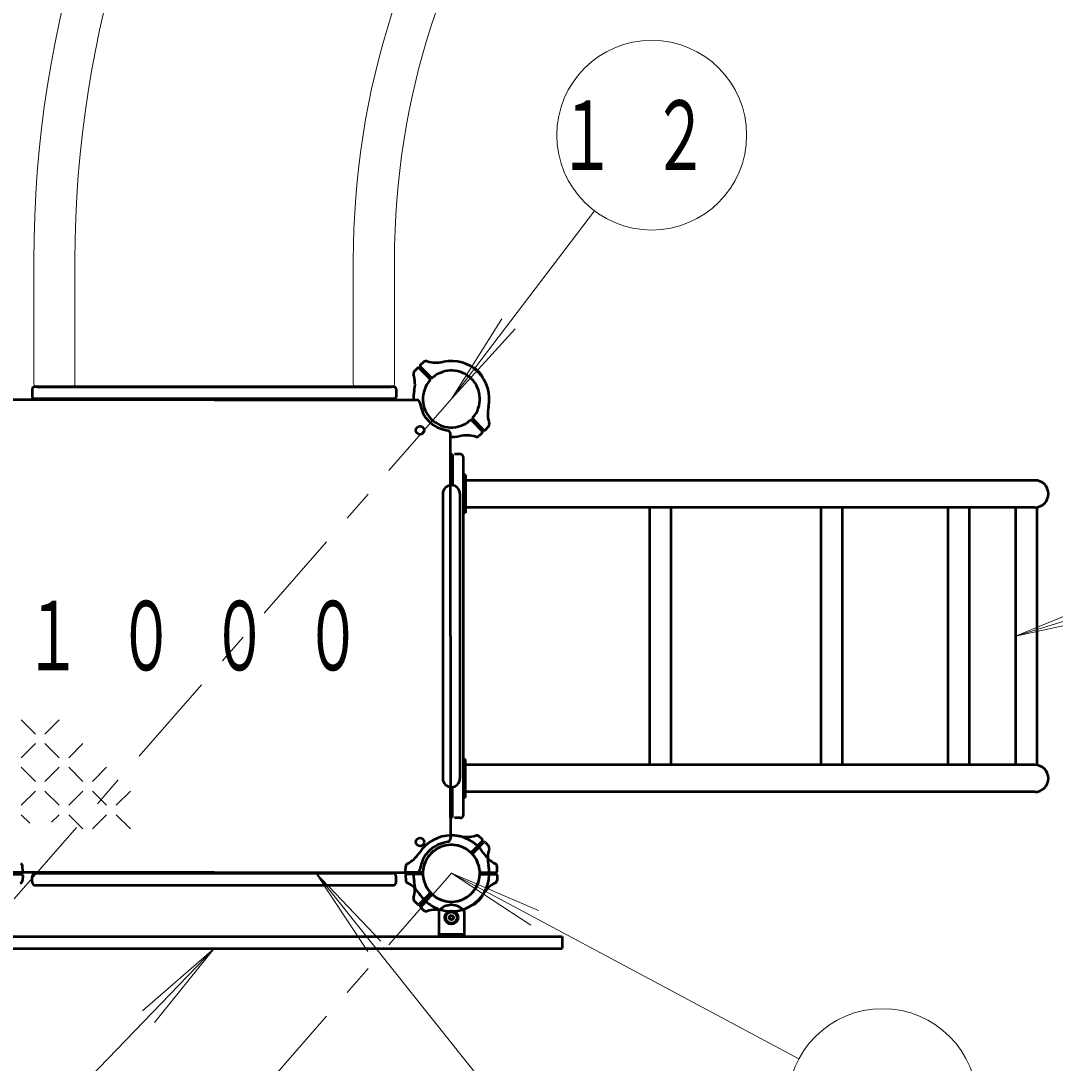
# Model space of a CAD drawing. Units: millimetres on the paper, scale 1:50. Extents: x -385 to 0, y -594 to 267.
# Drawn here: x -227.7 to -195, y 104.35 to 137.32 of the extents above; entities that cross this region are included whole.
import ezdxf

# ---------------------------------------------------------------- set-up
doc = ezdxf.new("R2010")
doc.units = ezdxf.units.MM
doc.linetypes.add('USER2', pattern=[6, 3, -1, 1, -1])
doc.layers.add('LY_1', color=140, linetype='Continuous', lineweight=50)
doc.styles.add('ＭＳ ゴシック', font='')
doc.styles.get('ＭＳ ゴシック').set_extended_font_data('MS Gothic')

msp = doc.modelspace()

# ---------------------------------------------------------------- linework, layer by layer
at = {"layer": 'LY_1', "color": 7, "lineweight": 13}
for p, q in [((-209.572, 131.311), (-214.091, 125.358)), ((-227.291, 129.738), (-227.291, 125.838)), ((-225.991, 129.738), (-225.991, 125.838)), ((-217.191, 129.738), (-217.191, 125.838)), ((-215.891, 129.738), (-215.891, 125.838)), ((-214.091, 125.358), (-212.492, 127.897)), ((-214.091, 125.358), (-212.076, 127.58)), ((-188.147, 120.376), (-196.26, 117.858)), ((-196.26, 117.858), (-193.483, 118.993)), ((-196.26, 117.858), (-193.329, 118.494)), ((-227.239, 114.76), (-227.689, 115.21)), ((-226.489, 115.21), (-226.939, 114.76)), ((-227.239, 114.46), (-227.689, 114.01)), ((-226.489, 114.01), (-226.939, 114.46)), ((-225.739, 114.46), (-226.189, 114.01)), ((-227.239, 113.26), (-227.689, 113.71)), ((-226.489, 113.71), (-226.939, 113.26)), ((-225.739, 113.26), (-226.189, 113.71)), ((-224.989, 113.71), (-225.439, 113.26)), ((-227.239, 112.96), (-227.689, 112.51)), ((-226.489, 112.51), (-226.939, 112.96)), ((-225.739, 112.96), (-226.189, 112.51)), ((-224.989, 112.51), (-225.439, 112.96)), ((-224.239, 112.96), (-224.689, 112.51)), ((-227.422, 111.943), (-227.689, 112.21)), ((-226.489, 112.21), (-226.728, 111.971)), ((-225.739, 111.76), (-226.189, 112.21)), ((-224.989, 112.21), (-225.439, 111.76)), ((-224.239, 111.76), (-224.689, 112.21)), ((-218.387, 110.388), (-216.319, 108.215)), ((-218.387, 110.388), (-216.728, 107.889)), ((-210.121, 100.026), (-218.387, 110.388)), ((-214.091, 110.358), (-211.332, 109.181)), ((-214.091, 110.358), (-211.578, 108.719)), ((-203.107, 104.491), (-214.091, 110.358)), ((-227.213, 102.144), (-221.591, 107.978)), ((-221.591, 107.978), (-223.853, 106.007)), ((-221.591, 107.978), (-223.476, 105.645))]:
    msp.add_line(p, q, dxfattribs=at)
at = {"layer": 'LY_1'}
for p, q in [((-215.166, 126.332), (-215.273, 126.217)), ((-214.775, 126), (-215.108, 126.333)), ((-214.732, 126.042), (-215.066, 126.375)), ((-215.065, 126.433), (-214.95, 126.54)), ((-213.396, 126.336), (-213.393, 126.338)), ((-213.113, 126.053), (-213.111, 126.056)), ((-227.341, 125.678), (-227.341, 125.418)), ((-215.901, 125.738), (-227.281, 125.738)), ((-227.191, 125.738), (-215.991, 125.738)), ((-215.841, 125.678), (-215.841, 125.418)), ((-221.591, 125.328), (-227.999, 125.328)), ((-215.901, 125.358), (-227.281, 125.358)), ((-221.591, 125.328), (-215.183, 125.328)), ((-213.449, 124.674), (-213.116, 124.341)), ((-213.407, 124.716), (-213.074, 124.383)), ((-214.121, 117.858), (-214.121, 124.266)), ((-213.117, 124.283), (-213.223, 124.184)), ((-213.016, 124.384), (-212.917, 124.491)), ((-213.811, 123.608), (-213.991, 123.608)), ((-214.059, 123.598), (-214.123, 123.598)), ((-214.123, 123.598), (-214.123, 122.628)), ((-214.059, 123.598), (-214.059, 122.628)), ((-213.711, 112.208), (-213.711, 123.508)), ((-213.647, 122.958), (-213.711, 122.958)), ((-213.647, 122.958), (-213.647, 121.758)), ((-195.647, 122.785), (-213.647, 122.785)), ((-214.363, 122.358), (-214.363, 113.358)), ((-213.819, 122.358), (-213.819, 113.358)), ((-213.647, 121.758), (-213.711, 121.758)), ((-195.647, 121.931), (-213.647, 121.931)), ((-207.83, 121.931), (-207.83, 113.785)), ((-207.15, 121.931), (-207.15, 113.785)), ((-202.417, 121.931), (-202.417, 113.785)), ((-201.737, 121.931), (-201.737, 113.785)), ((-198.398, 121.931), (-198.398, 113.785)), ((-197.718, 121.931), (-197.718, 113.785)), ((-196.26, 121.931), (-196.26, 113.785)), ((-195.58, 121.931), (-195.58, 113.785)), ((-214.121, 117.858), (-214.121, 111.45)), ((-213.647, 113.958), (-213.711, 113.958)), ((-213.647, 112.758), (-213.647, 113.958)), ((-195.647, 113.785), (-213.647, 113.785)), ((-214.123, 112.118), (-214.123, 113.088)), ((-214.059, 112.118), (-214.059, 113.088)), ((-213.647, 112.758), (-213.711, 112.758)), ((-195.647, 112.931), (-213.647, 112.931)), ((-214.059, 112.118), (-214.123, 112.118)), ((-213.811, 112.108), (-213.991, 112.108)), ((-213.117, 111.433), (-213.223, 111.532)), ((-213.449, 111.042), (-213.116, 111.375)), ((-213.407, 111), (-213.074, 111.333)), ((-213.016, 111.332), (-212.917, 111.225)), ((-227.642, 110.429), (-227.648, 110.587)), ((-215.539, 110.429), (-215.534, 110.587)), ((-212.642, 110.429), (-212.648, 110.587)), ((-228.153, 110.388), (-227.682, 110.388)), ((-228.153, 110.328), (-227.682, 110.328)), ((-221.591, 110.388), (-227.999, 110.388)), ((-227.642, 110.287), (-227.648, 110.129)), ((-227.341, 110.078), (-227.341, 110.258)), ((-227.241, 110.358), (-215.941, 110.358)), ((-221.591, 110.388), (-215.183, 110.388)), ((-215.841, 110.078), (-215.841, 110.258)), ((-215.539, 110.287), (-215.534, 110.129)), ((-215.028, 110.388), (-215.499, 110.388)), ((-215.028, 110.328), (-215.499, 110.328)), ((-213.153, 110.388), (-212.682, 110.388)), ((-213.153, 110.328), (-212.682, 110.328)), ((-212.642, 110.287), (-212.648, 110.129)), ((-227.241, 109.978), (-215.941, 109.978)), ((-215.166, 109.384), (-215.273, 109.499)), ((-214.775, 109.716), (-215.108, 109.383)), ((-214.732, 109.674), (-215.066, 109.341)), ((-213.113, 109.663), (-213.111, 109.661)), ((-215.065, 109.283), (-214.95, 109.176)), ((-214.491, 109.158), (-214.491, 108.358)), ((-213.691, 109.158), (-213.691, 108.358)), ((-213.396, 109.38), (-213.393, 109.378)), ((-214.16, 108.958), (-214.125, 109.018)), ((-214.16, 108.958), (-214.125, 108.898)), ((-214.056, 109.018), (-214.125, 109.018)), ((-214.056, 108.898), (-214.125, 108.898)), ((-214.056, 109.018), (-214.022, 108.958)), ((-214.056, 108.898), (-214.022, 108.958)), ((-232.591, 108.358), (-210.591, 108.358)), ((-213.691, 108.422), (-214.491, 108.422)), ((-210.591, 108.358), (-210.591, 107.978)), ((-232.591, 107.978), (-210.591, 107.978))]:
    msp.add_line(p, q, dxfattribs=at)
at = {"layer": 'LY_1', "color": 7, "linetype": 'USER2', "lineweight": 13}
for p, q in [((-214.091, 125.358), (-234.982, 101.457)), ((-214.091, 110.358), (-234.982, 86.457))]:
    msp.add_line(p, q, dxfattribs=at)
at = {"layer": 'LY_1', "color": 7, "lineweight": 13}
for centre in [(-207.758, 133.701), (-200.461, 103.077)]:
    msp.add_circle(centre, 3, dxfattribs=at)
at = {"layer": 'LY_1'}
for centre, radius in [((-215.081, 124.368), 0.13), ((-215.081, 111.348), 0.13), ((-214.091, 108.958), 0.21), ((-214.091, 108.958), 0.18), ((-214.091, 108.958), 0.0693)]:
    msp.add_circle(centre, radius, dxfattribs=at)
at = {"layer": 'LY_1', "color": 7, "lineweight": 13}
for centre, radius, start, end in [((-191.591, 129.738), 35.7, 110, 180), ((-191.591, 129.738), 34.4, 110, 180), ((-191.591, 129.738), 25.6, 110, 180), ((-191.591, 129.738), 24.3, 110, 180), ((-227.191, 125.838), 0.1, 180, 270), ((-226.091, 125.838), 0.1, 270, 0), ((-217.091, 125.838), 0.1, 180, 270), ((-215.991, 125.838), 0.1, 270, 0)]:
    msp.add_arc(centre, radius, start, end, dxfattribs=at)
at = {"layer": 'LY_1'}
for centre, radius, start, end in [((-215.136, 126.305), 0.04, 45, 137), ((-215.037, 126.404), 0.04, 133, 225), ((-214.89, 126.459), 0.1, 72.4588, 133), ((-214.559, 127.508), 1, 252.4588, 282.2728), ((-214.091, 125.358), 0.9, 45, 130.7293), ((-214.091, 125.358), 1.2, 45, 102.2728), ((-213.379, 126.324), 0.02, 53.6269, 135), ((-214.091, 125.358), 1.22, 45, 53.6269), ((-215.192, 126.157), 0.1, 137, 197.5412), ((-216.241, 125.826), 1, 347.7272, 17.5412), ((-214.091, 125.358), 0.9, 139.2707, 225), ((-214.803, 125.971), 0.04, 319.2707, 45), ((-214.704, 126.07), 0.04, 225, 310.7293), ((-214.091, 125.358), 0.9, 319.2707, 45), ((-214.091, 125.358), 1.2, 347.7272, 45), ((-214.091, 125.358), 1.22, 36.3731, 45), ((-213.125, 126.07), 0.02, 315, 36.3731), ((-227.281, 125.678), 0.06, 90, 180), ((-215.901, 125.678), 0.06, 0, 90), ((-214.091, 125.358), 1.2, 167.7272, 181.4325), ((-227.281, 125.418), 0.06, 180, 270), ((-215.901, 125.418), 0.06, 270, 0), ((-215.183, 125.228), 0.1, 6.7872, 90), ((-214.091, 125.358), 1, 186.7872, 263.2128), ((-211.941, 124.89), 1, 167.7272, 197.5412), ((-214.091, 125.358), 0.9, 225, 310.7293), ((-213.478, 124.646), 0.04, 45, 130.7293), ((-213.379, 124.745), 0.04, 139.2707, 225), ((-214.221, 124.266), 0.1, 0, 83.2128), ((-213.144, 124.313), 0.04, 313, 45), ((-213.045, 124.412), 0.04, 225, 317), ((-212.99, 124.559), 0.1, 317, 17.5412), ((-214.091, 125.358), 1.2, 268.5675, 282.2728), ((-213.623, 123.208), 1, 72.4588, 102.2728), ((-213.292, 124.257), 0.1, 252.4588, 313), ((-213.811, 123.508), 0.1, 0, 90), ((-214.091, 122.358), 0.272, 0, 180), ((-195.647, 122.358), 0.427, 270, 90), ((-195.647, 113.358), 0.427, 270, 90), ((-214.091, 113.358), 0.272, 180, 0), ((-213.811, 112.208), 0.1, 270, 0), ((-214.091, 110.358), 1.2, 90, 147.2728), ((-214.221, 111.45), 0.1, 276.7872, 0), ((-214.091, 110.358), 1.2, 77.7272, 91.4325), ((-214.091, 110.358), 1.2, 32.7272, 90), ((-213.623, 112.508), 1, 257.7272, 287.5412), ((-213.292, 111.459), 0.1, 47, 107.5412), ((-213.144, 111.404), 0.04, 315, 47), ((-214.091, 110.358), 1, 96.7872, 173.2128), ((-214.091, 110.358), 0.9, 90, 175.7293), ((-214.091, 110.358), 0.9, 49.2707, 135), ((-214.091, 110.358), 0.9, 4.2707, 90), ((-213.045, 111.305), 0.04, 43, 135), ((-211.941, 110.826), 1, 162.4588, 192.2728), ((-212.99, 111.157), 0.1, 342.4588, 43), ((-215.942, 111.547), 1, 297.4588, 327.2728), ((-214.091, 110.358), 0.9, 135, 220.7293), ((-213.478, 111.07), 0.04, 229.2707, 315), ((-214.091, 110.358), 0.9, 315, 40.7293), ((-213.379, 110.971), 0.04, 135, 220.7293), ((-212.24, 111.547), 1, 212.7272, 242.5412), ((-227.747, 110.571), 0.1, 2, 62.5412), ((-227.682, 110.428), 0.04, 270, 2), ((-215.499, 110.428), 0.04, 178, 270), ((-215.434, 110.571), 0.1, 117.4588, 178), ((-215.183, 110.488), 0.1, 270, 353.2128), ((-215.028, 110.428), 0.04, 270, 355.7293), ((-214.091, 110.358), 1.2, 315, 12.2728), ((-213.153, 110.428), 0.04, 184.2707, 270), ((-212.747, 110.571), 0.1, 2, 62.5412), ((-212.682, 110.428), 0.04, 270, 2), ((-227.747, 110.145), 0.1, 281.8216, 358), ((-227.747, 110.145), 0.1, 297.4588, 358), ((-227.682, 110.288), 0.04, 358, 90), ((-227.241, 110.258), 0.1, 90, 180), ((-215.941, 110.258), 0.1, 0, 90), ((-215.499, 110.288), 0.04, 90, 182), ((-215.434, 110.145), 0.1, 182, 242.5412), ((-215.434, 110.145), 0.1, 182, 258.1784), ((-214.091, 110.358), 1.2, 178.5675, 192.2728), ((-216.241, 109.89), 1, 342.4588, 12.2728), ((-215.028, 110.288), 0.04, 4.2707, 90), ((-214.091, 110.358), 0.9, 184.2707, 270), ((-214.091, 110.358), 0.9, 184.2707, 270), ((-214.091, 110.358), 0.9, 270, 355.7293), ((-213.153, 110.288), 0.04, 90, 175.7293), ((-212.747, 110.145), 0.1, 297.4588, 358), ((-212.747, 110.145), 0.1, 297.4588, 358), ((-212.682, 110.288), 0.04, 358, 90), ((-227.241, 110.078), 0.1, 180, 270), ((-215.941, 110.078), 0.1, 270, 0), ((-215.942, 109.169), 1, 32.7272, 62.5412), ((-214.803, 109.745), 0.04, 315, 40.7293), ((-212.24, 109.169), 1, 117.4588, 147.2728), ((-215.192, 109.559), 0.1, 162.4588, 223), ((-214.091, 110.358), 1.2, 212.7272, 236.4427), ((-214.704, 109.646), 0.04, 49.2707, 135), ((-214.091, 110.358), 0.9, 229.2707, 315), ((-214.091, 110.358), 1.2, 257.7272, 315), ((-214.091, 110.358), 1.2, 293.1324, 327.2728), ((-214.091, 110.358), 1.22, 306.3731, 315), ((-214.091, 110.358), 1.22, 315, 323.6269), ((-213.125, 109.646), 0.02, 323.6269, 45), ((-215.136, 109.412), 0.04, 223, 315), ((-215.037, 109.313), 0.04, 135, 227), ((-214.89, 109.257), 0.1, 227, 287.5412), ((-214.559, 108.208), 1, 77.7272, 107.5412), ((-214.091, 110.358), 1.2, 236.4427, 246.8676), ((-214.641, 109.071), 0.2, 33.1551, 66.8676), ((-214.091, 108.858), 0.5, 36.8699, 143.1301), ((-213.541, 109.071), 0.2, 113.1324, 146.8449), ((-213.379, 109.392), 0.02, 225, 306.3731)]:
    msp.add_arc(centre, radius, start, end, dxfattribs=at)

# ---------------------------------------------------------------- texts
at = {"layer": 'LY_1', "color": 7, "char_height": 2.199, "style": 'ＭＳ ゴシック'}
for s, insert, attachment_point in [('\\T1.64;\\W0.6;１２', (-207.758, 133.701), 5), ('\\T1.64;\\W0.6;１０００', (-227.591, 117.858), 4)]:
    msp.add_mtext(s, dxfattribs=dict(at, insert=insert, attachment_point=attachment_point))

doc.saveas('drawing.dxf')
